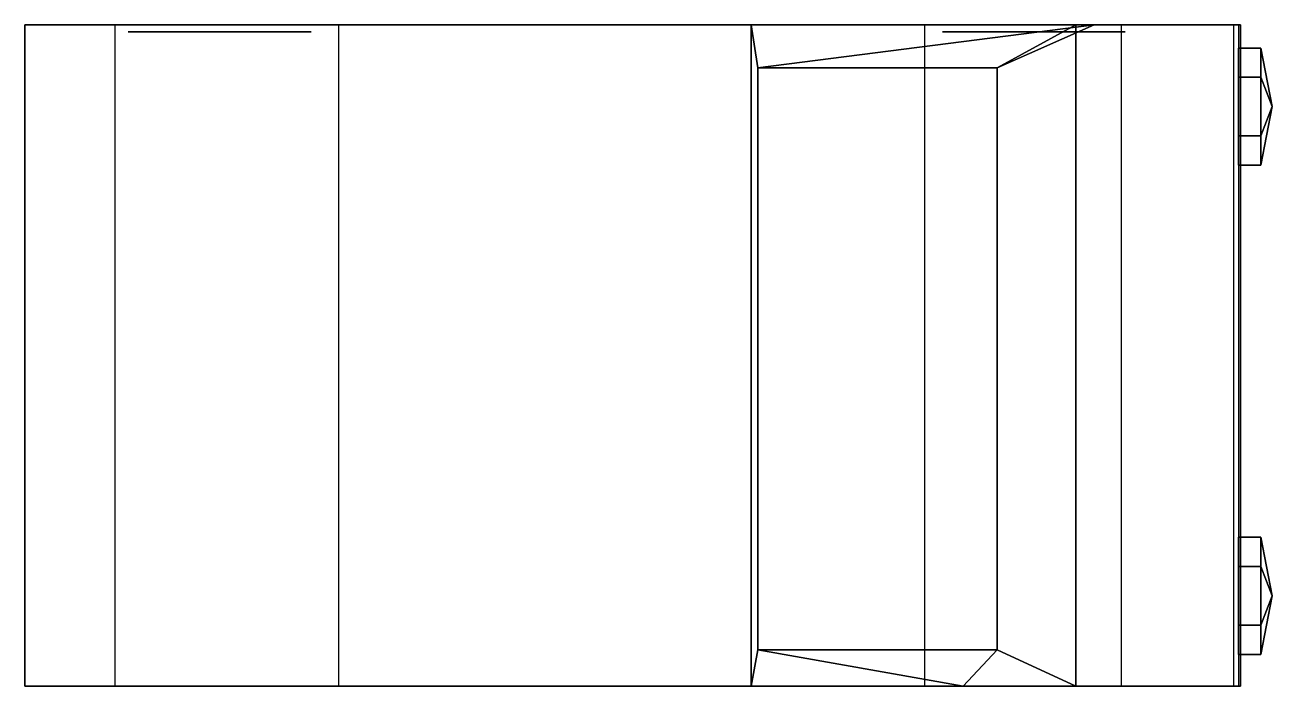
# Model space of a CAD drawing. Header units: metres. Extents: x -24.6 to 30.7, y 0 to 29.3.
import ezdxf

# ---------------------------------------------------------------- set-up
doc = ezdxf.new("R2010")
doc.units = ezdxf.units.M

msp = doc.modelspace()

# ---------------------------------------------------------------- linework, layer by layer
at = {"layer": 'Camionnette', "color": 2}
for points in [[(7.639563, 0, 10.368742), (-24.560436, 0, 10.368742), (-24.560436, 29.299999, 10.368742), (7.639563, 29.299999, 10.368742)], [(-24.560436, 0, 10.368742), (-24.560436, 0, -2.793119), (-24.560436, 29.299999, -2.793119), (-24.560436, 29.299999, 10.368742)], [(-24.560436, 29.299999, -2.793119), (-24.560436, 0, -2.793119), (-20.560438, 0, -2.793119), (-20.560438, 29.299999, -2.793119)], [(-24.560436, 29.299999, -2.793119), (-20.560438, 29.299999, -2.793119), (-19.260439, 29.299999, 4.307359)], [(-13.160438, 29.299999, 4.307359), (7.639563, 29.299999, 10.368742), (-24.560436, 29.299999, 10.368742)], [(-24.560436, 29.299999, 10.368742), (-24.560436, 29.299999, -2.793119), (-19.260439, 29.299999, 4.307359)], [(-19.260439, 29.299999, 4.307359), (-13.160438, 29.299999, 4.307359), (-24.560436, 29.299999, 10.368742)], [(-13.160438, 29.299999, 4.307359), (-10.660439, 29.299999, -2.966302), (15.339561, 29.299999, -2.966302)], [(-13.160438, 29.299999, 4.307359), (15.339561, 29.299999, -2.966302), (7.639563, 29.299999, 10.368742)], [(15.339561, 29.299999, -2.966302), (-10.660439, 29.299999, -2.966302), (-10.660439, 0, -2.966302), (15.339561, 0, -2.966302)], [(7.639563, 0, 10.368742), (7.639563, 29.299999, 10.368742), (7.939562, 27.399998, 27.860165), (7.939562, 1.6, 27.860165)], [(7.639563, 29.299999, 10.368742), (15.339561, 29.299999, -2.966302), (17.03956, 29.299999, 4.307359)], [(7.639563, 29.299999, 10.368742), (17.03956, 29.299999, 4.307359), (22.839561, 29.299999, 4.307359)], [(22.839561, 29.299999, 4.307359), (7.939562, 27.399998, 27.860165), (7.639563, 29.299999, 10.368742)], [(22.839561, 29.299999, 4.307359), (18.539562, 27.399998, 27.167433), (7.939562, 27.399998, 27.860165)], [(22.039562, 29.299999, 16.776489), (22.039562, 0, 16.776489), (18.539562, 1.6, 27.167433), (18.539562, 27.399998, 27.167433)], [(22.839561, 29.299999, 4.307359), (22.039562, 29.299999, 16.776489), (18.539562, 27.399998, 27.167433)], [(29.339561, 29.299999, 13.659207), (29.339561, 0, 13.659207), (22.039562, 0, 16.776489), (22.039562, 29.299999, 16.776489)], [(22.839561, 29.299999, 4.307359), (29.339561, 29.299999, 13.659207), (22.039562, 29.299999, 16.776489)], [(22.839561, 29.299999, 4.307359), (24.039562, 29.299999, -0.022201), (29.239563, 29.299999, 2.055986)], [(22.839561, 29.299999, 4.307359), (29.239563, 29.299999, 2.055986), (29.339561, 29.299999, 13.659207)], [(24.039562, 29.299999, -0.022201), (24.039562, 0, -0.022201), (29.03956, 0, 1.882805), (29.03956, 29.299999, 1.882805)], [(29.239563, 29.299999, 2.055986), (29.239563, 0, 2.055986), (29.339561, 0, 13.659207), (29.339561, 29.299999, 13.659207)], [(18.539562, 27.399998, 27.167433), (18.539562, 1.6, 27.167433), (7.939562, 1.6, 27.860165), (7.939562, 27.399998, 27.860165)], [(17.03956, 0, 4.307359), (7.639563, 0, 10.368742), (7.939562, 1.6, 27.860165)], [(17.03956, 0, 4.307359), (7.939562, 1.6, 27.860165), (18.539562, 1.6, 27.167433)], [(17.03956, 0, 4.307359), (18.539562, 1.6, 27.167433), (22.039562, 0, 16.776489)], [(-19.260439, 0, 4.307359), (-20.560438, 0, -2.793119), (-24.560436, 0, -2.793119)], [(-19.260439, 0, 4.307359), (-24.560436, 0, -2.793119), (-24.560436, 0, 10.368742)], [(-19.260439, 0, 4.307359), (-24.560436, 0, 10.368742), (7.639563, 0, 10.368742)], [(-13.160438, 0, 4.307359), (-19.260439, 0, 4.307359), (7.639563, 0, 10.368742)], [(15.339561, 0, -2.966302), (-10.660439, 0, -2.966302), (-13.160438, 0, 4.307359)], [(7.639563, 0, 10.368742), (15.339561, 0, -2.966302), (-13.160438, 0, 4.307359)], [(17.03956, 0, 4.307359), (15.339561, 0, -2.966302), (7.639563, 0, 10.368742)], [(17.03956, 0, 4.307359), (22.039562, 0, 16.776489), (29.339561, 0, 13.659207)], [(22.839561, 0, 4.307359), (17.03956, 0, 4.307359), (29.339561, 0, 13.659207)], [(29.239563, 0, 2.055986), (24.039562, 0, -0.022201), (22.839561, 0, 4.307359)], [(29.339561, 0, 13.659207), (29.239563, 0, 2.055986), (22.839561, 0, 4.307359)]]:
    msp.add_3dface(points, dxfattribs=at)
at = {"layer": 'Pharenette1', "color": 3}
for points in [[(30.237804, 5.299038, 3.805986), (30.237804, 6.598076, 6.055986), (29.244839, 6.598076, 6.055986), (29.244839, 5.299038, 3.805986)], [(30.237804, 6.598076, 6.055986), (30.237804, 5.299038, 8.305986), (29.244839, 5.299038, 8.305987), (29.244839, 6.598076, 6.055986)], [(30.734285, 4, 6.055986), (30.734285, 4, 6.055986), (30.237804, 6.598076, 6.055986), (30.237804, 5.299038, 3.805986)], [(30.734285, 4, 6.055986), (30.734285, 4, 6.055986), (30.237804, 5.299038, 8.305986), (30.237804, 6.598076, 6.055986)], [(30.237804, 2.700962, 3.805986), (30.237804, 5.299038, 3.805986), (29.244839, 5.299038, 3.805986), (29.244839, 2.700962, 3.805986)], [(30.237804, 5.299038, 8.305986), (30.237804, 2.700962, 8.305986), (29.244839, 2.700962, 8.305987), (29.244839, 5.299038, 8.305987)], [(30.734285, 4, 6.055986), (30.734285, 4, 6.055986), (30.237804, 5.299038, 3.805986), (30.237804, 2.700962, 3.805986)], [(30.734285, 4, 6.055986), (30.734285, 4, 6.055986), (30.237804, 2.700962, 8.305986), (30.237804, 5.299038, 8.305986)], [(30.734285, 4, 6.055986), (30.734285, 4, 6.055986), (30.237804, 2.700962, 3.805986), (30.237804, 1.401923, 6.055986)], [(30.734285, 4, 6.055986), (30.734285, 4, 6.055986), (30.237804, 1.401923, 6.055986), (30.237804, 2.700962, 8.305986)], [(30.237804, 1.401923, 6.055986), (30.237804, 2.700962, 3.805986), (29.244839, 2.700962, 3.805986), (29.244839, 1.401923, 6.055986)], [(30.237804, 2.700962, 8.305986), (30.237804, 1.401923, 6.055986), (29.244839, 1.401923, 6.055986), (29.244839, 2.700962, 8.305987)]]:
    msp.add_3dface(points, dxfattribs=at)
at = {"layer": 'Pharenette2', "color": 4}
for points in [[(30.237804, 26.97904, 3.805986), (30.237804, 28.278076, 6.055986), (29.244839, 28.278076, 6.055986), (29.244839, 26.97904, 3.805986)], [(30.237804, 28.278076, 6.055986), (30.237804, 26.97904, 8.305986), (29.244839, 26.97904, 8.305987), (29.244839, 28.278076, 6.055986)], [(30.734285, 25.68, 6.055986), (30.734285, 25.68, 6.055986), (30.237804, 28.278076, 6.055986), (30.237804, 26.97904, 3.805986)], [(30.734285, 25.68, 6.055986), (30.734285, 25.68, 6.055986), (30.237804, 26.97904, 8.305986), (30.237804, 28.278076, 6.055986)], [(30.237804, 24.380962, 3.805986), (30.237804, 26.97904, 3.805986), (29.244839, 26.97904, 3.805986), (29.244839, 24.380962, 3.805986)], [(30.237804, 26.97904, 8.305986), (30.237804, 24.380962, 8.305986), (29.244839, 24.380962, 8.305987), (29.244839, 26.97904, 8.305987)], [(30.734285, 25.68, 6.055986), (30.734285, 25.68, 6.055986), (30.237804, 26.97904, 3.805986), (30.237804, 24.380962, 3.805986)], [(30.734285, 25.68, 6.055986), (30.734285, 25.68, 6.055986), (30.237804, 24.380962, 8.305986), (30.237804, 26.97904, 8.305986)], [(30.734285, 25.68, 6.055986), (30.734285, 25.68, 6.055986), (30.237804, 24.380962, 3.805986), (30.237804, 23.081924, 6.055986)], [(30.734285, 25.68, 6.055986), (30.734285, 25.68, 6.055986), (30.237804, 23.081924, 6.055986), (30.237804, 24.380962, 8.305986)], [(30.237804, 23.081924, 6.055986), (30.237804, 24.380962, 3.805986), (29.244839, 24.380962, 3.805986), (29.244839, 23.081924, 6.055986)], [(30.237804, 24.380962, 8.305986), (30.237804, 23.081924, 6.055986), (29.244839, 23.081924, 6.055986), (29.244839, 24.380962, 8.305987)]]:
    msp.add_3dface(points, dxfattribs=at)
at = {"layer": 'Rouesnette', "color": 1}
for points in [[(-13.652285, 29, -6.746185), (-17.260681, 29, -7.346726), (-19.980001, 29, -4.899999)], [(-13.652285, 29, -6.746185), (-19.980001, 29, -4.899999), (-19.762543, 29, -1.24844)], [(-13.652285, 29, -6.746185), (-19.762543, 29, -1.24844), (-16.772055, 29, 0.858253)], [(-13.652285, 29, -6.746185), (-16.772055, 29, 0.858253), (-13.260437, 29, -0.166302)], [(-13.652285, 29, -6.746185), (-13.260437, 29, -0.166302), (-11.872008, 29, -3.550596)], [(22.447714, 29, -6.746185), (18.839317, 29, -7.346726), (16.119997, 29, -4.899999)], [(22.447714, 29, -6.746185), (16.119997, 29, -4.899999), (16.337456, 29, -1.24844)], [(22.447714, 29, -6.746185), (16.337456, 29, -1.24844), (19.327944, 29, 0.858253)], [(22.447714, 29, -6.746185), (19.327944, 29, 0.858253), (22.839561, 29, -0.166302)], [(22.447714, 29, -6.746185), (22.839561, 29, -0.166302), (24.227989, 29, -3.550596)], [(-13.652285, 0, -6.746185), (-17.260681, 0, -7.346726), (-19.980001, 0, -4.899999)], [(-13.652285, 0, -6.746185), (-19.980001, 0, -4.899999), (-19.762543, 0, -1.24844)], [(-13.652285, 0, -6.746185), (-19.762543, 0, -1.24844), (-16.772055, 0, 0.858253)], [(-13.652285, 0, -6.746185), (-16.772055, 0, 0.858253), (-13.260437, 0, -0.166302)], [(-13.652285, 0, -6.746185), (-13.260437, 0, -0.166302), (-11.872008, 0, -3.550596)], [(22.447714, 0, -6.746185), (18.839317, 0, -7.346726), (16.119997, 0, -4.899999)], [(22.447714, 0, -6.746185), (16.119997, 0, -4.899999), (16.337456, 0, -1.24844)], [(22.447714, 0, -6.746185), (16.337456, 0, -1.24844), (19.327944, 0, 0.858253)], [(22.447714, 0, -6.746185), (19.327944, 0, 0.858253), (22.839561, 0, -0.166302)], [(22.447714, 0, -6.746185), (22.839561, 0, -0.166302), (24.227989, 0, -3.550596)]]:
    msp.add_3dface(points, dxfattribs=at)

doc.saveas('drawing.dxf')
